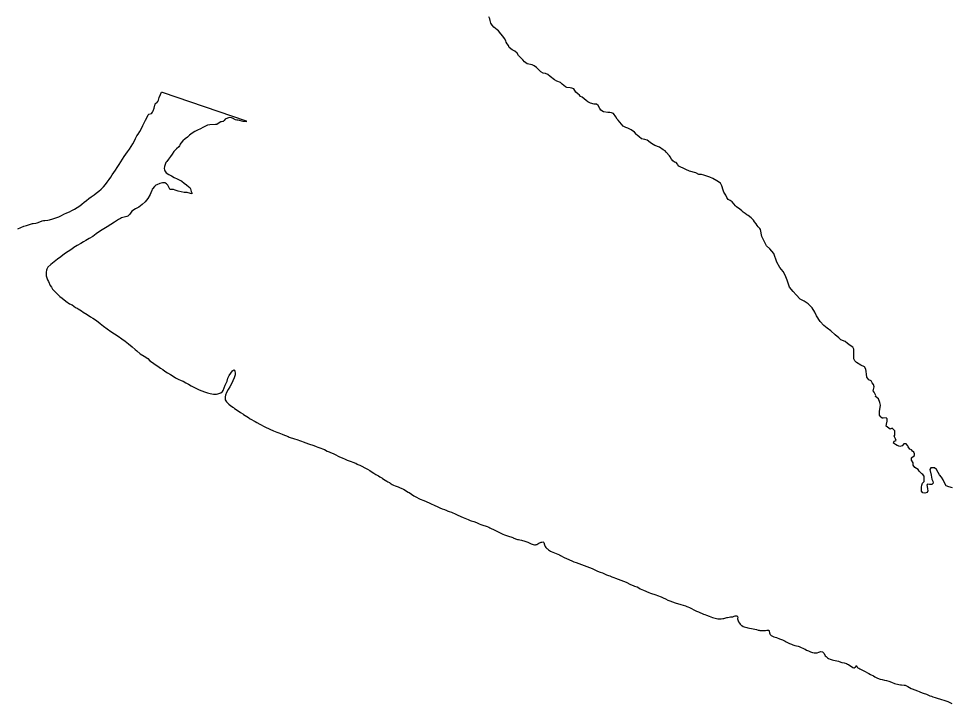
# Model space of a CAD drawing. Extents: x 0 to 800, y 146 to 730.
# Drawn here: x 144.2 to 216.3, y 287.2 to 340.1 of the extents above; entities that cross this region are included whole.
import ezdxf

# ---------------------------------------------------------------- set-up
doc = ezdxf.new("R2010")
doc.units = 0
doc.layers.get('0').update_dxf_attribs({"linetype": 'CONTINUOUS'})

msp = doc.modelspace()

# ---------------------------------------------------------------- linework, layer by layer
at = {"color": 1}
msp.add_lwpolyline([(216.359375, 303.865625), (216.075, 303.959375), (215.88125, 304.0375), (215.746875, 304.25), (215.63125, 304.496875), (215.51875, 304.6875), (215.3625, 304.878125), (215.26875, 305.071875), (215.115625, 305.3), (214.965625, 305.43125), (214.678125, 305.4125), (214.61875, 305.29375), (214.71875, 304.85625), (214.775, 304.534375), (214.834375, 304.378125), (214.86875, 304.225), (214.775, 304.13125), (214.5875, 304.128125), (214.43125, 304.146875), (214.375, 304.090625), (214.39375, 303.978125), (214.434375, 303.80625), (214.453125, 303.63125), (214.39375, 303.515625), (214.221875, 303.459375), (214.071875, 303.496875), (213.975, 303.6125), (213.971875, 303.7625), (213.971875, 303.915625), (213.990625, 304.090625), (214.05, 304.225), (214.165625, 304.375), (214.1625, 304.628125), (214.18125, 304.78125), (214.06875, 304.9125), (213.990625, 304.96875), (213.78125, 305.159375), (213.703125, 305.29375), (213.45625, 305.44375), (213.321875, 305.634375), (213.321875, 305.809375), (213.1875, 306), (213.20625, 306.190625), (213.221875, 306.228125), (213.415625, 306.3625), (213.415625, 306.5), (213.371875, 306.621875), (213.275, 306.71875), (213.2, 306.8125), (213.065625, 306.86875), (212.95, 307.040625), (212.9125, 307.121875), (212.778125, 307.2875), (212.603125, 307.2875), (212.471875, 307.115625), (212.303125, 307.059375), (212.090625, 307.153125), (211.95625, 307.2125), (211.80625, 307.325), (211.859375, 307.48125), (212.0125, 307.534375), (211.953125, 307.653125), (211.859375, 307.8625), (211.91875, 307.9375), (211.896875, 308.284375), (211.703125, 308.475), (211.534375, 308.4125), (211.246875, 308.64375), (211.265625, 308.796875), (211.303125, 309.025), (211.303125, 309.215625), (211.225, 309.278125), (211.015625, 309.253125), (210.921875, 309.253125), (210.821875, 309.334375), (210.7875, 309.390625), (210.728125, 309.503125), (210.728125, 309.809375), (210.765625, 310.09375), (210.803125, 310.26875), (210.734375, 310.471875), (210.653125, 310.74375), (210.409375, 310.934375), (210.4375, 311.01875), (210.3, 311.2625), (210.24375, 311.36875), (210.3, 311.671875), (210.26875, 311.859375), (210.1625, 312), (210.078125, 312.134375), (209.8875, 312.215625), (209.753125, 312.434375), (209.721875, 312.65), (209.69375, 312.86875), (209.66875, 313.059375), (209.55625, 313.221875), (209.2875, 313.359375), (208.93125, 313.571875), (208.821875, 313.684375), (208.740625, 313.84375), (208.740625, 314.58125), (208.659375, 314.746875), (208.465625, 314.88125), (208.25, 315.04375), (208.05625, 315.18125), (207.73125, 315.315625), (207.565625, 315.478125), (207.29375, 315.69375), (206.95625, 316.015625), (206.684375, 316.20625), (206.409375, 316.421875), (206.140625, 316.721875), (205.840625, 317.159375), (205.73125, 317.459375), (205.5125, 317.784375), (205.2125, 318.109375), (204.909375, 318.3), (204.584375, 318.4625), (204.284375, 318.790625), (204.0375, 319.059375), (203.765625, 319.3875), (203.575, 319.928125), (203.4375, 320.3125), (203.271875, 320.609375), (203.028125, 320.909375), (202.78125, 321.31875), (202.5625, 321.996875), (202.2375, 322.353125), (201.990625, 322.59375), (201.634375, 323.30625), (201.53125, 323.85625), (201.459375, 323.9125), (201.34375, 324.05625), (201.271875, 324.146875), (201.184375, 324.284375), (201.06875, 324.44375), (200.99375, 324.5625), (200.79375, 324.734375), (200.5625, 324.921875), (200.4625, 324.978125), (200.334375, 325.09375), (200.171875, 325.18125), (200.0875, 325.28125), (199.928125, 325.4125), (199.665625, 325.596875), (199.59375, 325.6875), (199.321875, 325.984375), (199.175, 326.075), (199.03125, 326.171875), (198.915625, 326.33125), (198.840625, 326.503125), (198.684375, 326.721875), (198.640625, 326.88125), (198.521875, 327.2125), (198.421875, 327.415625), (198.146875, 327.6), (197.83125, 327.7875), (197.6125, 327.878125), (197.440625, 327.946875), (197.296875, 328.003125), (197.153125, 328.05), (196.9625, 328.10625), (196.746875, 328.090625), (196.515625, 328.21875), (196.025, 328.346875), (195.75, 328.475), (195.55, 328.578125), (195.3625, 328.6625), (195.2, 328.75), (195.14375, 328.834375), (195.1, 328.89375), (194.99375, 329.034375), (194.878125, 329.0625), (194.746875, 329.159375), (194.646875, 329.278125), (194.53125, 329.45), (194.4875, 329.5375), (194.240625, 329.825), (194.15625, 329.925), (194.009375, 329.996875), (193.721875, 330.203125), (193.359375, 330.328125), (193.1, 330.4875), (193, 330.575), (192.76875, 330.746875), (192.578125, 330.790625), (192.31875, 330.859375), (192.134375, 331.00625), (191.9875, 331.1375), (191.928125, 331.178125), (191.771875, 331.365625), (191.5375, 331.5375), (191.421875, 331.59375), (191.28125, 331.66875), (191.10625, 331.7375), (190.903125, 331.840625), (190.515625, 332.3), (190.45625, 332.375), (190.340625, 332.546875), (190.165625, 332.81875), (189.99375, 332.8625), (189.865625, 332.878125), (189.71875, 332.890625), (189.3875, 332.934375), (189.184375, 333.065625), (189.1125, 333.190625), (188.96875, 333.425), (188.853125, 333.521875), (188.6625, 333.5375), (188.3875, 333.6125), (188.171875, 333.709375), (188.059375, 333.8125), (187.746875, 334.065625), (187.61875, 334.1375), (187.528125, 334.2375), (187.4125, 334.325), (187.24375, 334.46875), (187.18125, 334.6), (187.096875, 334.7125), (186.9375, 334.775), (186.80625, 334.7875), (186.5625, 334.83125), (186.4625, 334.884375), (186.2, 335.0875), (186.05625, 335.203125), (185.78125, 335.303125), (185.596875, 335.403125), (185.2625, 335.675), (185.090625, 335.81875), (184.9, 335.909375), (184.728125, 335.9375), (184.553125, 336.021875), (184.39375, 336.19375), (184.209375, 336.365625), (184.034375, 336.496875), (183.875, 336.56875), (183.484375, 336.65625), (183.284375, 336.8), (183.153125, 336.959375), (182.90625, 337.215625), (182.80625, 337.30625), (182.71875, 337.478125), (182.546875, 337.6375), (182.340625, 337.734375), (182.096875, 337.921875), (182.040625, 338.065625), (181.93125, 338.20625), (181.871875, 338.31875), (181.83125, 338.421875), (181.728125, 338.621875), (181.596875, 338.79375), (181.453125, 338.96875), (181.28125, 339.2), (181.18125, 339.271875), (181.034375, 339.375), (180.91875, 339.484375), (180.790625, 339.64375), (180.675, 339.803125), (180.628125, 340.009375), (180.6, 340.121875), (180.528125, 340.28125)], dxfattribs=at)
at = {"color": 3}
msp.add_lwpolyline([(144.125, 323.909375), (144.35625, 323.996875), (144.584375, 324.090625), (144.78125, 324.159375), (145.028125, 324.23125), (145.25625, 324.3), (145.303125, 324.303125), (145.521875, 324.33125), (145.615625, 324.35625), (145.815625, 324.4375), (146.0125, 324.51875), (146.1, 324.534375), (146.209375, 324.540625), (146.428125, 324.55625), (146.571875, 324.5875), (146.815625, 324.659375), (147.05625, 324.740625), (147.284375, 324.834375), (147.490625, 324.9375), (147.68125, 325.03125), (147.909375, 325.128125), (148.11875, 325.2125), (148.30625, 325.3125), (148.503125, 325.421875), (148.696875, 325.5375), (148.9, 325.66875), (149.071875, 325.80625), (149.2375, 325.953125), (149.41875, 326.096875), (149.615625, 326.246875), (149.8, 326.365625), (150.015625, 326.5125), (150.18125, 326.64375), (150.378125, 326.809375), (150.5625, 326.971875), (150.734375, 327.153125), (150.890625, 327.334375), (151.028125, 327.515625), (151.175, 327.70625), (151.303125, 327.88125), (151.421875, 328.065625), (151.540625, 328.240625), (151.66875, 328.4375), (151.79375, 328.64375), (151.94375, 328.865625), (152.090625, 329.078125), (152.215625, 329.284375), (152.35, 329.48125), (152.475, 329.659375), (152.60625, 329.853125), (152.7625, 330.0625), (152.878125, 330.2625), (153.00625, 330.471875), (153.1125, 330.653125), (153.209375, 330.86875), (153.325, 331.096875), (153.425, 331.215625), (153.553125, 331.425), (153.68125, 331.65625), (153.7875, 331.878125), (153.88125, 332.08125), (153.978125, 332.290625), (154.0875, 332.490625), (154.184375, 332.70625), (154.25625, 332.759375), (154.446875, 332.815625), (154.48125, 332.84375), (154.5375, 332.921875), (154.58125, 333.009375), (154.665625, 333.234375), (154.70625, 333.459375), (154.721875, 333.5), (154.746875, 333.571875), (154.778125, 333.603125), (154.8625, 333.64375), (154.94375, 333.753125), (154.990625, 333.8375), (155.04375, 334.0625), (155.1375, 334.290625), (155.23125, 334.45625), (155.265625, 334.46875), (161.759375, 332.246875), (161.778125, 332.171875), (161.5375, 332.19375), (161.140625, 332.290625), (161.040625, 332.30625), (160.95, 332.334375), (160.721875, 332.45), (160.640625, 332.478125), (160.5, 332.496875), (160.403125, 332.490625), (160.190625, 332.4125), (160.153125, 332.378125), (160.0625, 332.26875), (159.99375, 332.203125), (159.953125, 332.1875), (159.8625, 332.16875), (159.815625, 332.15625), (159.60625, 332.05), (159.49375, 331.971875), (159.403125, 331.95), (158.959375, 331.93125), (158.7875, 331.9), (158.428125, 331.7375), (158.240625, 331.6375), (158.009375, 331.534375), (157.80625, 331.421875), (157.60625, 331.29375), (157.396875, 331.14375), (157.225, 330.99375), (157.059375, 330.8625), (156.871875, 330.696875), (156.71875, 330.525), (156.665625, 330.44375), (156.640625, 330.35625), (156.61875, 330.309375), (156.5625, 330.234375), (156.371875, 330.075), (156.18125, 329.86875), (156.04375, 329.665625), (155.909375, 329.478125), (155.759375, 329.2875), (155.625, 329.103125), (155.565625, 329.01875), (155.521875, 328.9375), (155.4625, 328.703125), (155.440625, 328.559375), (155.44375, 328.465625), (155.471875, 328.375), (155.528125, 328.296875), (155.59375, 328.23125), (155.8, 328.1), (156.003125, 328), (156.2, 327.875), (156.428125, 327.759375), (156.63125, 327.659375), (156.725, 327.625), (156.80625, 327.58125), (156.978125, 327.43125), (157.1625, 327.2875), (157.346875, 327.153125), (157.415625, 327.08125), (157.459375, 326.996875), (157.515625, 326.78125), (157.575, 326.671875), (157.55625, 326.609375), (157.296875, 326.66875), (157.2125, 326.69375), (156.978125, 326.709375), (156.74375, 326.75625), (156.5125, 326.81875), (156.290625, 326.89375), (156.1625, 326.93125), (156.075, 326.94375), (155.9875, 326.934375), (155.9, 326.946875), (155.859375, 326.971875), (155.76875, 327.178125), (155.709375, 327.2625), (155.615625, 327.36875), (155.54375, 327.428125), (155.496875, 327.446875), (155.403125, 327.4625), (155.309375, 327.459375), (155.090625, 327.39375), (154.859375, 327.309375), (154.775, 327.2625), (154.671875, 327.178125), (154.5375, 326.996875), (154.50625, 326.95625), (154.48125, 326.85), (154.40625, 326.66875), (154.3375, 326.54375), (154.171875, 326.24375), (153.971875, 325.984375), (153.73125, 325.78125), (153.46875, 325.5625), (153.425, 325.54375), (153.203125, 325.45), (152.940625, 325.271875), (152.875, 325.190625), (152.778125, 325.01875), (152.709375, 324.946875), (152.634375, 324.8875), (152.553125, 324.846875), (152.234375, 324.775), (152.14375, 324.746875), (152.0625, 324.70625), (151.896875, 324.615625), (151.59375, 324.4125), (151.309375, 324.23125), (151.021875, 324.059375), (150.75625, 323.884375), (150.63125, 323.81875), (150.44375, 323.703125), (150.184375, 323.503125), (149.91875, 323.315625), (149.64375, 323.159375), (149.365625, 322.9875), (149.184375, 322.89375), (148.98125, 322.771875), (148.7125, 322.603125), (148.440625, 322.44375), (148.28125, 322.321875), (148.003125, 322.1375), (147.73125, 321.965625), (147.453125, 321.728125), (147.1875, 321.54375), (146.93125, 321.353125), (146.659375, 321.15), (146.434375, 320.921875), (146.36875, 320.7875), (146.34375, 320.7), (146.30625, 320.553125), (146.296875, 320.459375), (146.31875, 320.271875), (146.421875, 319.95625), (146.490625, 319.828125), (146.625, 319.515625), (146.709375, 319.375), (146.80625, 319.240625), (146.909375, 319.13125), (147.140625, 318.896875), (147.365625, 318.671875), (147.553125, 318.540625), (147.834375, 318.303125), (148.109375, 318.109375), (148.309375, 318.009375), (148.571875, 317.825), (148.7, 317.759375), (148.775, 317.70625), (149.046875, 317.546875), (149.175, 317.459375), (149.48125, 317.271875), (149.746875, 317.0875), (149.928125, 316.996875), (150.2125, 316.809375), (150.484375, 316.5875), (150.75, 316.38125), (151.025, 316.171875), (151.296875, 315.971875), (151.59375, 315.78125), (151.884375, 315.5875), (152.15, 315.4), (152.40625, 315.215625), (152.68125, 314.996875), (152.959375, 314.784375), (153.18125, 314.559375), (153.30625, 314.453125), (153.584375, 314.23125), (153.8875, 314.05), (154.15625, 313.871875), (154.321875, 313.703125), (154.51875, 313.559375), (154.7375, 313.41875), (154.9375, 313.275), (155.140625, 313.128125), (155.31875, 313.0125), (155.49375, 312.8875), (155.7, 312.75625), (155.915625, 312.634375), (156.115625, 312.503125), (156.30625, 312.375), (156.515625, 312.275), (156.74375, 312.171875), (156.8875, 312.115625), (157.1, 311.9875), (157.315625, 311.88125), (157.5125, 311.759375), (157.721875, 311.65625), (157.925, 311.55), (158.128125, 311.45), (158.3375, 311.3625), (158.546875, 311.284375), (158.778125, 311.215625), (158.9875, 311.1625), (159.23125, 311.121875), (159.48125, 311.121875), (159.584375, 311.134375), (159.803125, 311.20625), (159.915625, 311.284375), (159.95, 311.31875), (159.99375, 311.390625), (160.05625, 311.603125), (160.140625, 311.809375), (160.25625, 312.025), (160.29375, 312.109375), (160.359375, 312.353125), (160.446875, 312.55625), (160.58125, 312.74375), (160.709375, 312.921875), (160.74375, 312.95), (160.821875, 312.9875), (160.859375, 312.965625), (160.903125, 312.884375), (160.925, 312.74375), (160.925, 312.69375), (160.909375, 312.603125), (160.83125, 312.378125), (160.740625, 312.14375), (160.628125, 311.9125), (160.509375, 311.690625), (160.371875, 311.478125), (160.259375, 311.253125), (160.171875, 311.03125), (160.140625, 310.903125), (160.1375, 310.76875), (160.15625, 310.671875), (160.2, 310.5875), (160.25, 310.515625), (160.41875, 310.35), (160.59375, 310.2125), (160.628125, 310.19375), (160.740625, 310.109375), (160.796875, 310.075), (160.878125, 310.015625), (161.234375, 309.7625), (161.33125, 309.7), (161.5, 309.6), (161.575, 309.553125), (161.940625, 309.3125), (162, 309.265625), (162.08125, 309.215625), (162.465625, 308.990625), (162.59375, 308.925), (162.8375, 308.7875), (163.215625, 308.6), (163.603125, 308.4), (163.88125, 308.278125), (164.13125, 308.178125), (164.296875, 308.121875), (164.559375, 308.025), (164.6, 308.003125), (165.003125, 307.83125), (165.09375, 307.796875), (165.515625, 307.653125), (165.68125, 307.6125), (165.76875, 307.58125), (165.896875, 307.528125), (166.0375, 307.484375), (166.18125, 307.43125), (166.584375, 307.278125), (167.003125, 307.134375), (167.175, 307.065625), (167.3125, 307.025), (167.471875, 306.96875), (167.753125, 306.853125), (167.821875, 306.828125), (168.0375, 306.71875), (168.184375, 306.653125), (168.29375, 306.6125), (168.5, 306.51875), (168.5875, 306.471875), (168.99375, 306.278125), (169.184375, 306.203125), (169.41875, 306.078125), (169.571875, 306.009375), (169.65625, 305.98125), (169.878125, 305.915625), (170.025, 305.8625), (170.215625, 305.790625), (170.25625, 305.771875), (170.34375, 305.715625), (170.4125, 305.6875), (170.54375, 305.625), (170.7, 305.540625), (170.95, 305.421875), (171.153125, 305.3125), (171.325, 305.2125), (171.503125, 305.09375), (171.646875, 305.009375), (171.796875, 304.909375), (171.99375, 304.790625), (172.096875, 304.734375), (172.25, 304.640625), (172.31875, 304.59375), (172.50625, 304.4625), (172.63125, 304.38125), (172.709375, 304.334375), (172.840625, 304.275), (172.90625, 304.2375), (173.05, 304.14375), (173.15625, 304.0875), (173.2875, 304.028125), (173.428125, 303.971875), (173.515625, 303.94375), (173.63125, 303.896875), (173.8125, 303.815625), (173.91875, 303.7625), (174.3, 303.55), (174.3625, 303.50625), (174.728125, 303.2625), (174.928125, 303.140625), (175.1125, 303.04375), (175.20625, 303.00625), (175.496875, 302.89375), (175.9125, 302.71875), (176.13125, 302.615625), (176.246875, 302.55625), (176.646875, 302.371875), (176.74375, 302.3375), (176.9125, 302.2625), (177.109375, 302.190625), (177.26875, 302.125), (177.315625, 302.1), (177.459375, 302.04375), (177.646875, 301.98125), (177.75, 301.93125), (177.875, 301.884375), (177.975, 301.84375), (178.128125, 301.771875), (178.53125, 301.584375), (178.91875, 301.425), (179.075, 301.35625), (179.15625, 301.328125), (179.378125, 301.259375), (179.571875, 301.190625), (179.71875, 301.125), (179.7875, 301.09375), (179.90625, 301.046875), (179.978125, 301.025), (180.39375, 300.88125), (180.515625, 300.825), (180.6, 300.778125), (180.984375, 300.59375), (181.240625, 300.484375), (181.6125, 300.2875), (181.74375, 300.23125), (181.959375, 300.15625), (182.375, 300.025), (182.409375, 300.009375), (182.596875, 299.9375), (182.746875, 299.890625), (182.8125, 299.875), (182.93125, 299.853125), (183.040625, 299.815625), (183.3, 299.74375), (183.528125, 299.6625), (183.74375, 299.559375), (183.790625, 299.55), (183.8625, 299.515625), (183.953125, 299.49375), (184.05625, 299.475), (184.121875, 299.471875), (184.184375, 299.484375), (184.234375, 299.503125), (184.3875, 299.5875), (184.578125, 299.678125), (184.609375, 299.684375), (184.696875, 299.69375), (184.746875, 299.68125), (184.76875, 299.6375), (184.815625, 299.465625), (184.84375, 299.390625), (184.884375, 299.328125), (184.93125, 299.271875), (185.00625, 299.190625), (185.05, 299.15), (185.128125, 299.084375), (185.225, 299.021875), (185.2875, 298.9875), (185.353125, 298.95625), (185.590625, 298.85625), (185.990625, 298.6875), (186.0625, 298.646875), (186.3375, 298.49375), (186.540625, 298.4), (186.934375, 298.225), (187.090625, 298.159375), (187.284375, 298.090625), (187.6875, 297.934375), (188.1, 297.790625), (188.5, 297.640625), (188.571875, 297.60625), (188.765625, 297.5), (188.91875, 297.434375), (189.121875, 297.35), (189.3, 297.290625), (189.409375, 297.240625), (189.515625, 297.1875), (189.615625, 297.153125), (189.76875, 297.103125), (189.878125, 297.0625), (190.034375, 296.996875), (190.1875, 296.940625), (190.328125, 296.896875), (190.7375, 296.734375), (191.1375, 296.571875), (191.471875, 296.4125), (191.690625, 296.33125), (191.79375, 296.28125), (191.990625, 296.2125), (192.11875, 296.15), (192.23125, 296.065625), (192.353125, 296.01875), (192.490625, 295.953125), (192.896875, 295.771875), (193.03125, 295.728125), (193.44375, 295.6), (193.553125, 295.5625), (193.8375, 295.434375), (194.00625, 295.36875), (194.18125, 295.2875), (194.365625, 295.19375), (194.5125, 295.1375), (194.925, 294.990625), (195.365625, 294.865625), (195.5375, 294.809375), (195.721875, 294.74375), (195.825, 294.703125), (195.896875, 294.66875), (196.040625, 294.615625), (196.184375, 294.55), (196.36875, 294.45), (196.56875, 294.35), (196.728125, 294.284375), (197.125, 294.1125), (197.215625, 294.078125), (197.359375, 294.03125), (197.5625, 293.946875), (197.8125, 293.85625), (197.9125, 293.825), (198.2375, 293.753125), (198.2625, 293.75), (198.478125, 293.746875), (198.609375, 293.759375), (198.690625, 293.775), (198.853125, 293.821875), (198.93125, 293.840625), (198.98125, 293.859375), (199.10625, 293.884375), (199.19375, 293.896875), (199.375, 293.9125), (199.4875, 293.940625), (199.578125, 293.971875), (199.65625, 293.990625), (199.7, 293.98125), (199.721875, 293.965625), (199.75625, 293.921875), (199.759375, 293.878125), (199.746875, 293.784375), (199.753125, 293.7375), (199.765625, 293.65625), (199.7875, 293.590625), (199.825, 293.515625), (199.890625, 293.421875), (199.9625, 293.340625), (200.0375, 293.2625), (200.084375, 293.225), (200.19375, 293.159375), (200.25, 293.13125), (200.36875, 293.090625), (200.46875, 293.06875), (200.5375, 293.059375), (200.96875, 292.971875), (201.215625, 292.9125), (201.346875, 292.875), (201.428125, 292.859375), (201.484375, 292.85625), (201.596875, 292.85625), (201.709375, 292.846875), (201.809375, 292.846875), (201.909375, 292.85), (202.00625, 292.86875), (202.084375, 292.878125), (202.1375, 292.871875), (202.178125, 292.85625), (202.190625, 292.840625), (202.203125, 292.79375), (202.21875, 292.665625), (202.240625, 292.58125), (202.2625, 292.540625), (202.315625, 292.4875), (202.35625, 292.453125), (202.440625, 292.4125), (202.546875, 292.365625), (202.753125, 292.29375), (202.98125, 292.203125), (203.153125, 292.15), (203.21875, 292.121875), (203.41875, 292.009375), (203.51875, 291.95625), (203.759375, 291.84375), (203.921875, 291.775), (204.028125, 291.7375), (204.184375, 291.69375), (204.428125, 291.634375), (204.509375, 291.60625), (204.665625, 291.5375), (204.79375, 291.478125), (204.903125, 291.434375), (204.975, 291.396875), (205.090625, 291.334375), (205.228125, 291.265625), (205.396875, 291.196875), (205.55, 291.1375), (205.659375, 291.115625), (205.73125, 291.109375), (205.803125, 291.109375), (205.865625, 291.115625), (205.896875, 291.125), (206.04375, 291.178125), (206.196875, 291.209375), (206.309375, 291.184375), (206.390625, 291.121875), (206.434375, 291.0625), (206.534375, 290.896875), (206.596875, 290.821875), (206.646875, 290.775), (206.703125, 290.734375), (206.78125, 290.6875), (206.896875, 290.6375), (207.075, 290.571875), (207.153125, 290.553125), (207.43125, 290.503125), (207.553125, 290.4625), (207.73125, 290.3875), (207.8, 290.36875), (207.98125, 290.334375), (208.159375, 290.290625), (208.253125, 290.253125), (208.3125, 290.215625), (208.671875, 289.9875), (208.75, 289.959375), (208.775, 289.953125), (208.8, 289.959375), (208.825, 289.975), (208.865625, 290.015625), (208.903125, 290.0875), (208.925, 290.109375), (208.946875, 290.109375), (208.965625, 290.09375), (209.003125, 290.00625), (209.025, 289.978125), (209.059375, 289.95), (209.1125, 289.921875), (209.203125, 289.875), (209.3625, 289.8125), (209.521875, 289.721875), (209.90625, 289.521875), (210.034375, 289.446875), (210.25, 289.3375), (210.359375, 289.275), (210.515625, 289.19375), (210.703125, 289.1125), (210.76875, 289.0875), (210.925, 289.04375), (211.11875, 289.00625), (211.25, 288.96875), (211.440625, 288.915625), (211.653125, 288.840625), (211.878125, 288.75625), (211.9875, 288.725), (212.340625, 288.65), (212.421875, 288.6375), (212.6375, 288.625), (212.703125, 288.6125), (212.76875, 288.590625), (212.90625, 288.515625), (213.0375, 288.434375), (213.18125, 288.365625), (213.24375, 288.340625), (213.659375, 288.190625), (213.79375, 288.134375), (213.896875, 288.0875), (214.103125, 288.003125), (214.34375, 287.91875), (214.61875, 287.80625), (214.7375, 287.765625), (214.85625, 287.715625), (215.015625, 287.65625), (215.1, 287.63125), (215.5125, 287.50625), (215.7, 287.459375), (215.846875, 287.409375), (216.015625, 287.35), (216.31875, 287.2125)], dxfattribs=at)

doc.saveas('drawing.dxf')
